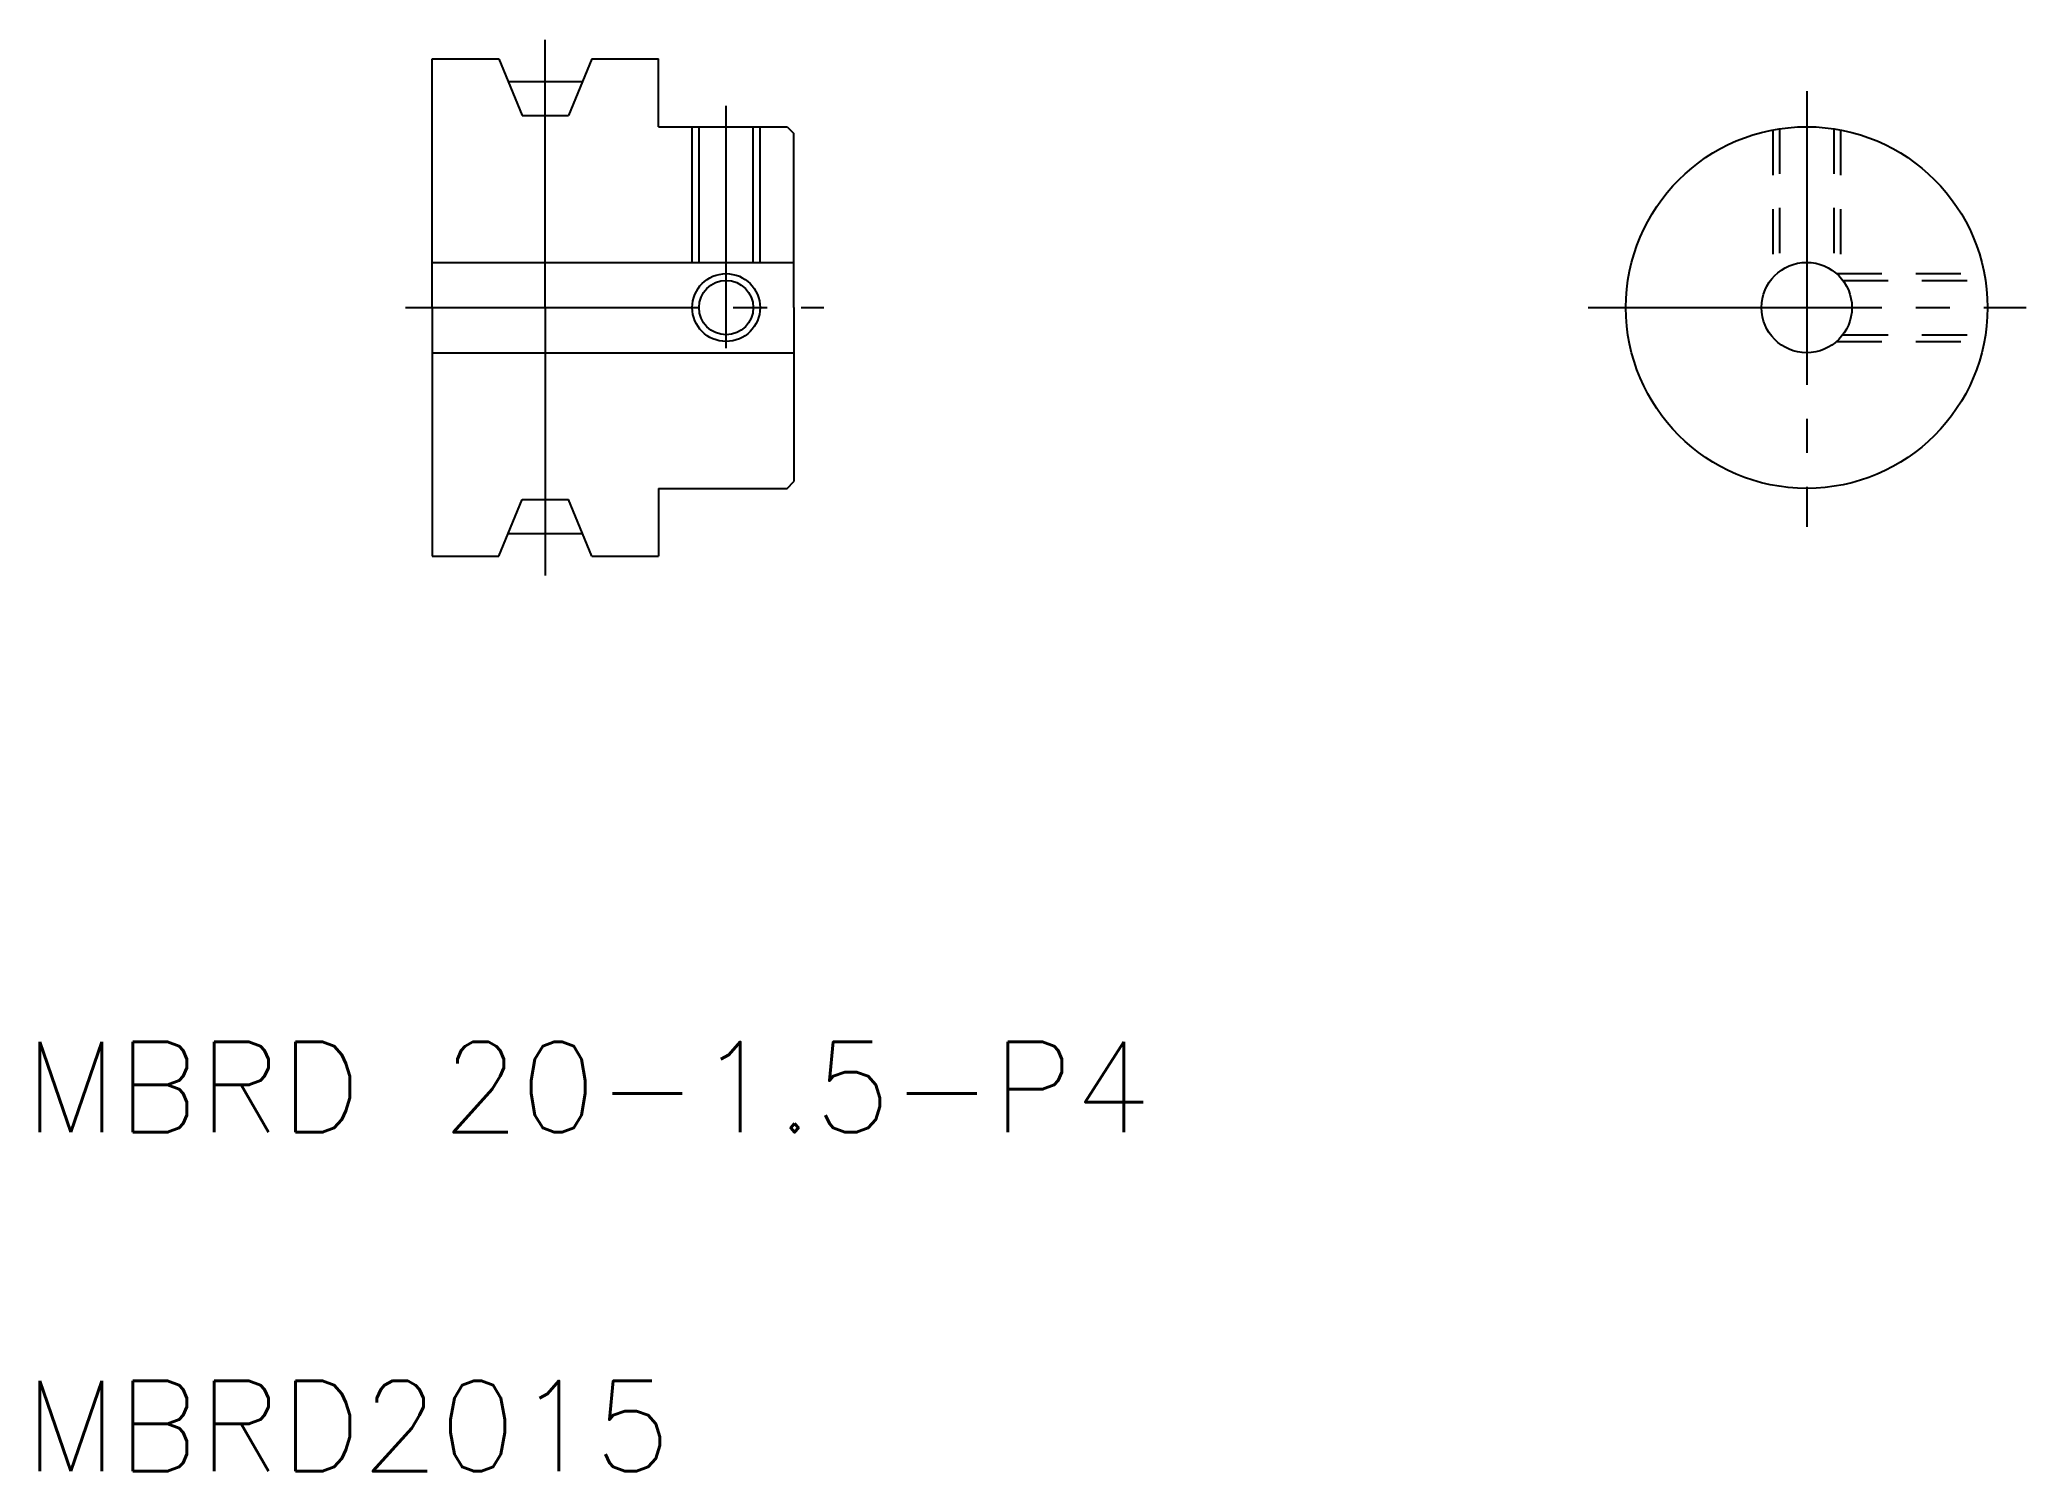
# Model space of a CAD drawing. Extents: x 117.8 to 205.6, y 53.7 to 117.1.
import ezdxf

# ---------------------------------------------------------------- set-up
doc = ezdxf.new("R2010")
doc.units = 0
doc.linetypes.add('CENTER', pattern=[17.5, 13, -1.5, 1.5, -1.5])
doc.linetypes.add('DASHED', pattern=[3.5, 2, -1.5])
doc.layers.get('0').update_dxf_attribs({"linetype": 'CONTINUOUS'})
doc.layers.add('CENTER', color=1, linetype='CENTER')
doc.styles.get("Standard").update_dxf_attribs({"font": 'txt.shx', "bigfont": '@extfont2.shx'})

msp = doc.modelspace()

# ---------------------------------------------------------------- linework, layer by layer
at = {"color": 7, "linetype": 'CONTINUOUS'}
for p, q in [((135.125, 116.23), (138.061, 116.23)), ((135.125, 105.23), (135.125, 116.23)), ((138.061, 116.23), (139.096, 113.73)), ((142.189, 116.23), (141.154, 113.73)), ((142.189, 116.23), (145.125, 116.23)), ((145.125, 113.23), (145.125, 116.23)), ((139.096, 113.73), (141.154, 113.73)), ((145.125, 113.23), (150.825, 113.23)), ((146.925, 107.23), (146.925, 113.23)), ((149.325, 107.23), (149.325, 113.23)), ((150.825, 113.23), (151.125, 112.93)), ((151.125, 105.23), (151.125, 112.93)), ((135.125, 107.23), (151.125, 107.23)), ((135.125, 105.23), (135.125, 94.23)), ((151.125, 105.23), (151.125, 97.53)), ((135.125, 103.23), (151.125, 103.23)), ((135.125, 102.48), (135.125, 102.48)), ((135.125, 99.73), (135.125, 99.73)), ((138.061, 94.23), (139.096, 96.73)), ((139.096, 96.73), (141.154, 96.73)), ((142.189, 94.23), (141.154, 96.73)), ((145.125, 97.23), (150.825, 97.23)), ((145.125, 97.23), (145.125, 94.23)), ((145.125, 97.23), (145.125, 94.23)), ((150.825, 97.23), (151.125, 97.53)), ((135.125, 94.23), (138.061, 94.23)), ((142.189, 94.23), (145.125, 94.23))]:
    msp.add_line(p, q, dxfattribs=at)
at = {"color": 3, "linetype": 'CONTINUOUS'}
for p, q in [((146.625, 107.23), (146.625, 113.23)), ((149.625, 107.23), (149.625, 113.23))]:
    msp.add_line(p, q, dxfattribs=at)
at = {"color": 3, "linetype": 'DASHED'}
for p, q in [((194.428, 113.088), (194.428, 106.553)), ((194.728, 113.14), (194.728, 106.83)), ((197.128, 113.14), (197.128, 106.83)), ((197.428, 113.088), (197.428, 106.553)), ((197.251, 106.73), (203.786, 106.73)), ((197.528, 106.43), (203.838, 106.43)), ((197.251, 103.73), (203.786, 103.73)), ((197.528, 104.03), (203.838, 104.03))]:
    msp.add_line(p, q, dxfattribs=at)
at = {"color": 7, "linetype": 'CONTINUOUS'}
for centre, radius in [((195.928, 105.23), 8), ((195.928, 105.23), 2), ((148.125, 105.23), 1.2)]:
    msp.add_circle(centre, radius, dxfattribs=at)
at = {"color": 3, "linetype": 'CONTINUOUS'}
msp.add_circle((148.125, 105.23), 1.5, dxfattribs=at)
at = {"layer": 'CENTER', "color": 1, "linetype": 'CENTER'}
for p, q in [((140.125, 105.23), (140.125, 117.081)), ((138.475, 115.23), (141.775, 115.23)), ((195.928, 114.805), (195.928, 95.53)), ((148.125, 103.44), (148.125, 114.151)), ((133.939, 105.23), (152.451, 105.23)), ((140.125, 105.23), (140.125, 93.38)), ((186.257, 105.23), (205.641, 105.23)), ((138.475, 95.23), (141.775, 95.23))]:
    msp.add_line(p, q, dxfattribs=at)

# ---------------------------------------------------------------- texts
at = {"color": 7, "linetype": 'CONTINUOUS'}
for s, p in [('MBRD 20-1.5-P4', (117.072, 68.739)), ('MBRD2015', (117.072, 53.739))]:
    msp.add_text(s, height=4, dxfattribs=at).set_placement(p)

doc.saveas('drawing.dxf')
